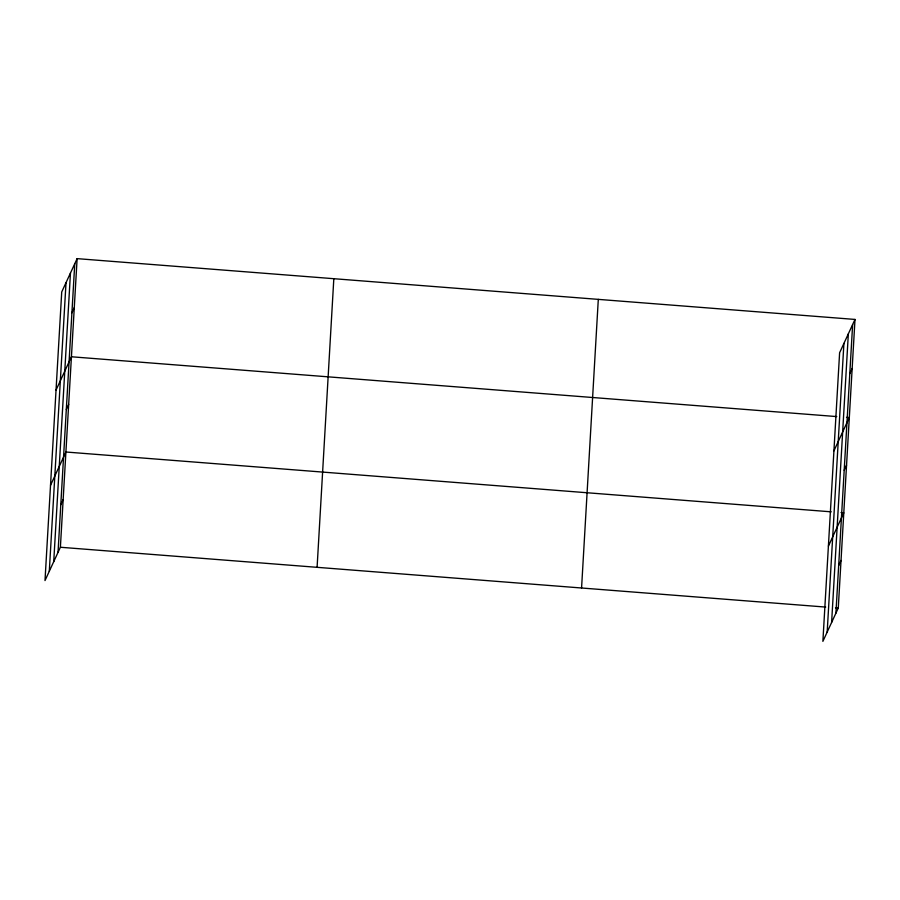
<?xml version="1.0" encoding="UTF-8"?>
<svg xmlns="http://www.w3.org/2000/svg" width="900" height="900" viewBox="0 0 900 900"><rect width="100%" height="100%" fill="white"/><g stroke="black" fill="none" stroke-linecap="round" stroke-linejoin="round"><path stroke-width="1.35" d="M49.297 571.264L66.026 282.634M53.73 561.679L70.459 273.049M58.027 552.375L74.756 263.745M77.119 258.637L61.729 291.938L45 580.567L60.39 547.256L77.119 258.637L855 319.433L838.271 608.062L822.881 641.363L839.61 352.744L855 319.433M317.093 567.326L333.821 278.696M581.569 588.004L598.298 299.374M827.179 632.059L843.908 343.44M831.611 622.485L848.34 333.855M835.909 613.181L852.637 324.551M71.91 312.817L74.272 307.699M56.047 390.071L71.426 356.771L836.752 416.588M66.308 409.511L68.67 404.392M50.524 485.314L65.914 452.014L831.229 511.83M60.784 504.754L63.146 499.635M849.791 373.624L852.154 368.505M833.929 450.866L849.308 417.566L846.518 417.353M844.189 470.306L846.551 465.188M828.405 546.12L843.795 512.82L841.005 512.595M838.665 565.56L841.028 560.441M60.39 547.256L825.716 607.084M835.481 607.849L838.271 608.062"/></g></svg>
